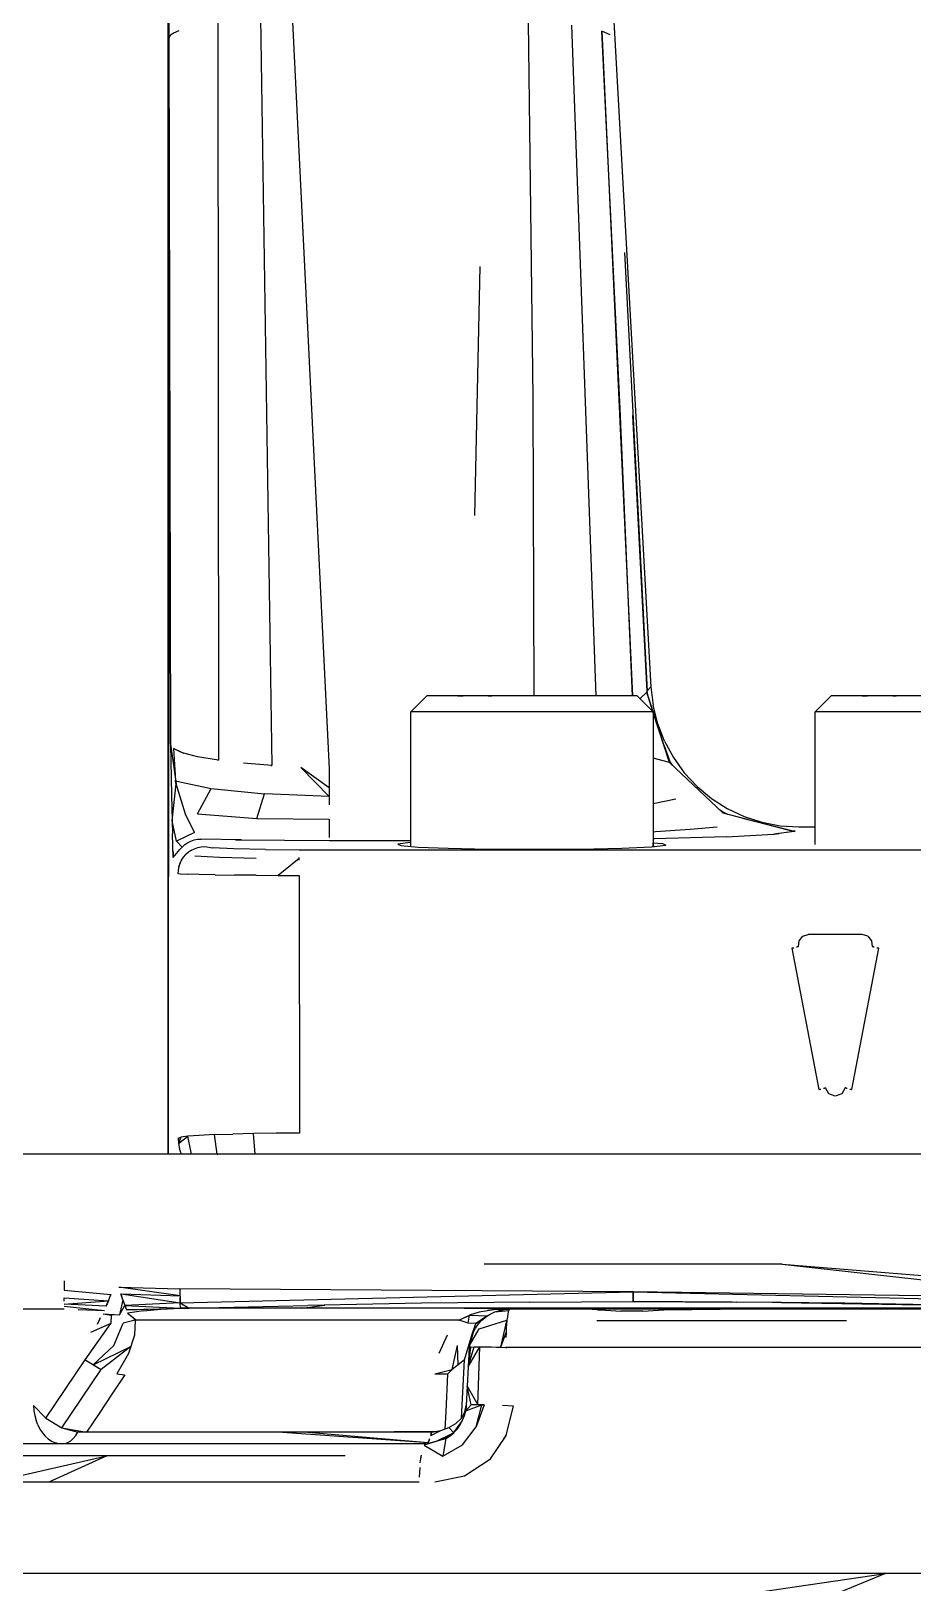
# Model space of a CAD drawing. Header units: millimetres. Extents: x -57554 to 16546, y 2142 to 98430.
# Drawn here: x -16745.7 to -16614.8, y 76751.8 to 76982 of the extents above; entities that cross this region are included whole.
import ezdxf

# ---------------------------------------------------------------- set-up
doc = ezdxf.new("R2010")
doc.units = ezdxf.units.MM

msp = doc.modelspace()

# ---------------------------------------------------------------- linework, layer by layer
at = {"color": 2, "linetype": 'Continuous'}
for p, q in [((-16725.37, 76815.4), (-16725.37, 77074.4)), ((-16661.34, 77021.77), (-16653.72, 76884.69)), ((-16725.28, 76991.12), (-16725.26, 76981.02)), ((-16711.64, 76984.03), (-16709.99, 76873.04)), ((-16706.96, 76984.36), (-16701.46, 76872.55)), ((-16724.57, 76981.67), (-16725.07, 76981.32)), ((-16723.78, 76982.02), (-16724.57, 76981.67)), ((-16717.99, 76983.31), (-16717.91, 76873.85)), ((-16671.94, 76983.38), (-16671.24, 76927.58)), ((-16661.84, 76883.4), (-16665.47, 76982.88)), ((-16659.77, 76981.42), (-16661.02, 76981.98)), ((-16658.29, 76925.94), (-16661.02, 76981.98)), ((-16661.02, 76981.98), (-16656.47, 76883.4)), ((-16725.37, 76815.4), (-16725.26, 76980.34)), ((-16725.26, 76980.03), (-16725.37, 76815.4)), ((-16725.07, 76981.32), (-16725.26, 76980.98)), ((-16725.26, 76981.04), (-16725.21, 76981.06)), ((-16725.26, 76981.01), (-16725.01, 76876.2)), ((-16725.01, 76876.2), (-16725.26, 76980.98)), ((-16657.64, 76949.14), (-16655.98, 76916.92)), ((-16679.09, 76947.05), (-16679.88, 76910.12)), ((-16671.24, 76927.58), (-16671.1, 76883.4)), ((-16656.47, 76883.4), (-16658.29, 76925.94)), ((-16654.29, 76884.05), (-16656.4, 76924.98)), ((-16655.98, 76916.92), (-16654.29, 76884.05)), ((-16654.27, 76884.11), (-16653.72, 76884.69)), ((-16653.72, 76884.69), (-16653.39, 76881.94)), ((-16689.37, 76881), (-16686.97, 76883.4)), ((-16655.77, 76883.4), (-16686.97, 76883.4)), ((-16682.37, 76883.4), (-16681.59, 76883.4)), ((-16677.85, 76883.4), (-16677.33, 76883.4)), ((-16655.77, 76883.4), (-16653.37, 76881)), ((-16654.35, 76883.92), (-16655.33, 76882.96)), ((-16653.43, 76881.05), (-16654.35, 76883.92)), ((-16653.37, 76881), (-16654.32, 76883.98)), ((-16654.21, 76883.66), (-16654.27, 76884.11)), ((-16629.37, 76881), (-16626.97, 76883.4)), ((-16595.77, 76883.4), (-16626.97, 76883.4)), ((-16622.37, 76883.4), (-16621.59, 76883.4)), ((-16617.85, 76883.4), (-16617.33, 76883.4)), ((-16689.37, 76861.02), (-16689.37, 76881)), ((-16653.37, 76881), (-16689.37, 76881)), ((-16652.72, 76879.24), (-16653.39, 76881.94)), ((-16653.37, 76881), (-16653.37, 76861.01)), ((-16651.87, 76876.25), (-16653.37, 76880.99)), ((-16650.98, 76873.51), (-16653.37, 76880.88)), ((-16629.37, 76861.31), (-16629.37, 76881)), ((-16593.37, 76881), (-16629.37, 76881)), ((-16651.71, 76876.66), (-16652.72, 76879.24)), ((-16725.01, 76876.2), (-16724.19, 76870.3)), ((-16725.01, 76876.2), (-16724.86, 76868.63)), ((-16723.22, 76874.92), (-16724.54, 76875.54)), ((-16724.54, 76875.54), (-16724.26, 76870.8)), ((-16724.54, 76875.54), (-16723.09, 76874.89)), ((-16651.82, 76876.11), (-16650.93, 76873.65)), ((-16651.71, 76876.66), (-16650.39, 76874.22)), ((-16720.99, 76874.35), (-16723.22, 76874.92)), ((-16717.91, 76873.85), (-16720.99, 76874.35)), ((-16718.03, 76873.87), (-16717.91, 76873.85)), ((-16709.99, 76873.04), (-16714.16, 76873.41)), ((-16650.98, 76873.51), (-16653.37, 76874.15)), ((-16650.93, 76873.65), (-16650.98, 76873.51)), ((-16643.04, 76866), (-16650.98, 76873.51)), ((-16650.49, 76873.04), (-16650.93, 76873.65)), ((-16650.39, 76874.22), (-16648.77, 76871.97)), ((-16710.11, 76873.05), (-16709.99, 76873.04)), ((-16701.46, 76869.75), (-16705.68, 76872.75)), ((-16705.68, 76872.75), (-16701.46, 76868.46)), ((-16701.46, 76872.55), (-16701.46, 76867.22)), ((-16701.46, 76872.55), (-16701.46, 76869.75)), ((-16648.77, 76871.97), (-16646.88, 76869.94)), ((-16724.86, 76868.63), (-16724.73, 76862.9)), ((-16724.74, 76864.83), (-16724.19, 76870.3)), ((-16724.2, 76870.39), (-16724.26, 76870.8)), ((-16724.19, 76870.3), (-16724.2, 76870.39)), ((-16722.76, 76865.84), (-16724.19, 76870.3)), ((-16724.08, 76870.71), (-16718.97, 76869.65)), ((-16720.99, 76865.88), (-16718.97, 76869.65)), ((-16718.97, 76869.65), (-16711.04, 76868.85)), ((-16712.22, 76865.2), (-16711.04, 76868.85)), ((-16701.46, 76868.46), (-16711.04, 76868.85)), ((-16646.88, 76869.94), (-16644.75, 76868.16)), ((-16653.37, 76867.4), (-16650.05, 76868.08)), ((-16644.75, 76868.16), (-16642.41, 76866.67)), ((-16643.56, 76866.49), (-16642.95, 76866.1)), ((-16642.41, 76866.67), (-16639.9, 76865.48)), ((-16724.14, 76861.84), (-16724.74, 76864.83)), ((-16721.45, 76863.11), (-16722.76, 76865.84)), ((-16720.99, 76865.88), (-16712.22, 76865.2)), ((-16712.22, 76865.2), (-16701.46, 76865.07)), ((-16701.46, 76865.07), (-16701.46, 76862.36)), ((-16647.89, 76863.58), (-16643.91, 76863.94)), ((-16643.04, 76866), (-16632.49, 76863.25)), ((-16642.95, 76866.1), (-16642.37, 76865.82)), ((-16640.12, 76865.24), (-16632.41, 76863.28)), ((-16639.9, 76865.48), (-16637.26, 76864.62)), ((-16637.26, 76864.62), (-16634.54, 76864.1)), ((-16634.54, 76864.1), (-16631.77, 76863.93)), ((-16631.77, 76863.93), (-16629.37, 76863.93)), ((-16724.59, 76859.39), (-16724.73, 76862.9)), ((-16721.45, 76863.11), (-16724.14, 76861.84)), ((-16724.14, 76861.84), (-16723.3, 76860.95)), ((-16722.47, 76861.59), (-16722, 76861.82)), ((-16722, 76861.82), (-16721.5, 76861.99)), ((-16721.5, 76861.99), (-16720.99, 76862.09)), ((-16721.45, 76863.11), (-16721.49, 76863.19)), ((-16720.99, 76862.09), (-16720.47, 76862.12)), ((-16714.47, 76862.02), (-16720.47, 76862.12)), ((-16715.36, 76862.03), (-16714.47, 76862.02)), ((-16714.47, 76862.02), (-16708.08, 76861.95)), ((-16708.08, 76861.95), (-16701.46, 76861.93)), ((-16701.46, 76861.93), (-16689.37, 76861.93)), ((-16653.37, 76863.22), (-16653.06, 76863.23)), ((-16653.37, 76862.17), (-16653.25, 76862.17)), ((-16653.37, 76862.17), (-16653.25, 76862.17)), ((-16642.52, 76862.47), (-16653.25, 76862.17)), ((-16653.06, 76863.23), (-16647.89, 76863.58)), ((-16642.52, 76862.47), (-16635.51, 76862.85)), ((-16632.49, 76863.25), (-16635.51, 76862.85)), ((-16635.51, 76862.85), (-16634.69, 76862.95)), ((-16633.19, 76863.48), (-16632.35, 76863.31)), ((-16632.62, 76863.37), (-16632.32, 76863.35)), ((-16632.49, 76863.25), (-16632.41, 76863.28)), ((-16632.41, 76863.28), (-16632.35, 76863.31)), ((-16632.35, 76863.31), (-16632.32, 76863.35)), ((-16724.63, 76860.26), (-16724.59, 76859.39)), ((-16724.59, 76859.39), (-16723.64, 76860.56)), ((-16723.64, 76860.56), (-16723.3, 76860.95)), ((-16723.38, 76859.01), (-16723.09, 76859.44)), ((-16723.3, 76860.95), (-16722.9, 76861.3)), ((-16723.09, 76859.44), (-16722.74, 76859.84)), ((-16722.9, 76861.3), (-16722.47, 76861.59)), ((-16722.35, 76860.18), (-16722.74, 76859.84)), ((-16721.91, 76860.47), (-16722.35, 76860.18)), ((-16721.91, 76860.47), (-16721.44, 76860.7)), ((-16721.44, 76860.7), (-16720.95, 76860.87)), ((-16721.38, 76859.62), (-16717.72, 76859.43)), ((-16720.95, 76860.87), (-16720.44, 76860.97)), ((-16720.44, 76860.97), (-16719.91, 76861.01)), ((-16719.91, 76861.01), (-16718.8, 76860.83)), ((-16715.62, 76860.66), (-16718.8, 76860.83)), ((-16717.72, 76859.43), (-16712.3, 76859.3)), ((-16710.89, 76860.56), (-16715.62, 76860.66)), ((-16710.89, 76860.56), (-16705.91, 76860.53)), ((-16705.91, 76860.53), (-16546.82, 76860.53)), ((-16705.91, 76859.01), (-16705.91, 76859.38)), ((-16705.91, 76859.26), (-16705.91, 76859.38)), ((-16689.46, 76861.6), (-16691.26, 76861.38)), ((-16691.26, 76861.38), (-16690.84, 76861.15)), ((-16690.84, 76861.15), (-16688.26, 76860.93)), ((-16689.37, 76861.61), (-16689.46, 76861.6)), ((-16688.26, 76860.93), (-16683.8, 76860.76)), ((-16683.8, 76860.76), (-16677.94, 76860.65)), ((-16677.94, 76860.65), (-16671.37, 76860.61)), ((-16671.37, 76860.61), (-16664.25, 76860.65)), ((-16671.37, 76860.6), (-16670.54, 76860.6)), ((-16670.54, 76860.6), (-16665.79, 76860.6)), ((-16664.25, 76860.65), (-16658.06, 76860.78)), ((-16658.06, 76860.78), (-16653.62, 76860.98)), ((-16653.62, 76860.98), (-16651.5, 76861.23)), ((-16653.37, 76861.01), (-16653.37, 76861.58)), ((-16653.37, 76861.58), (-16651.99, 76861.48)), ((-16651.99, 76861.48), (-16651.5, 76861.23)), ((-16723.88, 76857.53), (-16723.91, 76857.01)), ((-16723.78, 76858.05), (-16723.88, 76857.53)), ((-16723.78, 76858.05), (-16723.38, 76859.01)), ((-16723.61, 76858.54), (-16723.78, 76858.05)), ((-16723.38, 76859.01), (-16723.61, 76858.54)), ((-16705.91, 76859.26), (-16709.04, 76856.74)), ((-16705.91, 76859.01), (-16705.91, 76859.26)), ((-16723.91, 76857.01), (-16723.53, 76856.96)), ((-16723.53, 76856.96), (-16722.47, 76856.91)), ((-16720.74, 76856.86), (-16722.45, 76856.91)), ((-16718.39, 76856.81), (-16720.74, 76856.86)), ((-16718.39, 76856.81), (-16715.52, 76856.78)), ((-16712.32, 76856.76), (-16715.52, 76856.78)), ((-16712.32, 76856.76), (-16709.04, 76856.74)), ((-16709.04, 76856.74), (-16705.91, 76856.74)), ((-16705.91, 76856.74), (-16705.88, 76818.5)), ((-16631.2, 76847.72), (-16630.37, 76847.97)), ((-16622.37, 76847.97), (-16630.37, 76847.97)), ((-16621.54, 76847.72), (-16622.37, 76847.97)), ((-16632.76, 76845.96), (-16632.83, 76845.95)), ((-16632.83, 76845.95), (-16628.83, 76824.98)), ((-16632.76, 76845.96), (-16632.7, 76845.98)), ((-16632.7, 76845.98), (-16632.64, 76845.99)), ((-16632.64, 76845.99), (-16632.58, 76846)), ((-16632.58, 76846), (-16632.53, 76846.01)), ((-16632.14, 76846.13), (-16632.09, 76846.14)), ((-16632.09, 76846.14), (-16632.03, 76846.15)), ((-16632.03, 76846.15), (-16631.97, 76846.17)), ((-16631.97, 76846.17), (-16631.91, 76846.18)), ((-16631.91, 76846.18), (-16631.84, 76846.19)), ((-16631.84, 76846.19), (-16631.75, 76847.05)), ((-16631.75, 76847.05), (-16631.2, 76847.72)), ((-16623.91, 76824.98), (-16619.91, 76845.95)), ((-16621.54, 76847.72), (-16620.99, 76847.05)), ((-16620.99, 76847.05), (-16620.9, 76846.19)), ((-16620.9, 76846.19), (-16620.83, 76846.18)), ((-16620.83, 76846.18), (-16620.77, 76846.17)), ((-16620.77, 76846.17), (-16620.71, 76846.15)), ((-16620.71, 76846.15), (-16620.65, 76846.14)), ((-16620.65, 76846.14), (-16620.6, 76846.13)), ((-16620.21, 76846.01), (-16620.16, 76846)), ((-16620.16, 76846), (-16620.1, 76845.99)), ((-16620.1, 76845.99), (-16620.04, 76845.98)), ((-16620.04, 76845.98), (-16619.98, 76845.96)), ((-16619.91, 76845.95), (-16619.98, 76845.96)), ((-16628.83, 76824.98), (-16628.76, 76824.99)), ((-16628.76, 76824.99), (-16628.7, 76825)), ((-16628.7, 76825), (-16628.64, 76825.02)), ((-16628.64, 76825.02), (-16628.58, 76825.03)), ((-16628.58, 76825.03), (-16628.53, 76825.04)), ((-16628.14, 76825.16), (-16628.09, 76825.17)), ((-16628.09, 76825.17), (-16628.03, 76825.18)), ((-16628.03, 76825.18), (-16627.97, 76825.19)), ((-16627.97, 76825.19), (-16627.91, 76825.21)), ((-16627.91, 76825.21), (-16627.84, 76825.22)), ((-16627.33, 76824.35), (-16627.84, 76825.22)), ((-16624.9, 76825.22), (-16625.41, 76824.35)), ((-16624.83, 76825.21), (-16624.9, 76825.22)), ((-16624.77, 76825.19), (-16624.83, 76825.21)), ((-16624.77, 76825.19), (-16624.71, 76825.18)), ((-16624.71, 76825.18), (-16624.65, 76825.17)), ((-16624.65, 76825.17), (-16624.6, 76825.16)), ((-16624.21, 76825.04), (-16624.16, 76825.03)), ((-16624.16, 76825.03), (-16624.1, 76825.02)), ((-16624.1, 76825.02), (-16624.04, 76825)), ((-16624.04, 76825), (-16623.98, 76824.99)), ((-16623.98, 76824.99), (-16623.91, 76824.98)), ((-16626.37, 76824), (-16627.33, 76824.35)), ((-16625.41, 76824.35), (-16626.37, 76824)), ((-16723.88, 76817.77), (-16723.48, 76817.91)), ((-16723.82, 76816.96), (-16722.42, 76818.05)), ((-16723.48, 76817.91), (-16723.82, 76816.96)), ((-16722.42, 76818.05), (-16723.48, 76817.91)), ((-16720.74, 76818.17), (-16722.42, 76818.05)), ((-16721.89, 76815.4), (-16722.42, 76818.05)), ((-16718.5, 76818.28), (-16720.74, 76818.17)), ((-16718.5, 76818.28), (-16715.78, 76818.37)), ((-16718.06, 76815.4), (-16718.5, 76818.28)), ((-16712.7, 76818.44), (-16715.78, 76818.37)), ((-16709.35, 76818.48), (-16712.7, 76818.44)), ((-16712.45, 76815.4), (-16712.7, 76818.44)), ((-16705.88, 76818.5), (-16709.35, 76818.48)), ((-16723.88, 76817.77), (-16723.82, 76816.96)), ((-16723.82, 76816.96), (-16723.66, 76816.16)), ((-16723.39, 76815.4), (-16723.66, 76816.16)), ((-16478.07, 76815.4), (-16834.67, 76815.4)), ((-16718, 76815.4), (-16718.06, 76815.4)), ((-16718.06, 76815.4), (-16718, 76815.4)), ((-16634.23, 76799.08), (-16678.49, 76799.08)), ((-16634.23, 76799.08), (-16589.15, 76794.06)), ((-16634.23, 76799.08), (-16589.12, 76795.41)), ((-16740.8, 76796.59), (-16740.8, 76795.22)), ((-16740.8, 76795.22), (-16733.85, 76794.58)), ((-16723.59, 76794.38), (-16732.69, 76795.67)), ((-16732.69, 76795.67), (-16723.62, 76795.41)), ((-16656.37, 76794.97), (-16723.62, 76795.41)), ((-16723.62, 76795.41), (-16723.56, 76793.35)), ((-16723.56, 76793.35), (-16656.37, 76794.97)), ((-16656.36, 76793.52), (-16656.37, 76794.97)), ((-16656.37, 76794.97), (-16589.18, 76793.35)), ((-16656.37, 76794.97), (-16656.37, 76793.52)), ((-16589.15, 76794.06), (-16656.37, 76794.97)), ((-16740.8, 76793.56), (-16740.8, 76794.05)), ((-16740.8, 76793.56), (-16740.8, 76794.05)), ((-16740.8, 76793.15), (-16734.22, 76793.63)), ((-16734.55, 76792.82), (-16740.8, 76793.15)), ((-16740.8, 76792.83), (-16734.81, 76792.17)), ((-16740.79, 76794.05), (-16734.22, 76793.63)), ((-16734.22, 76793.63), (-16734.55, 76792.82)), ((-16734.55, 76792.82), (-16734.35, 76793.31)), ((-16734.35, 76793.31), (-16734.22, 76793.63)), ((-16734.22, 76793.63), (-16733.85, 76794.58)), ((-16734.22, 76793.63), (-16733.92, 76794.42)), ((-16733.85, 76794.58), (-16733.92, 76794.42)), ((-16732.06, 76793.76), (-16732.58, 76791.53)), ((-16732.58, 76791.53), (-16731.79, 76792.95)), ((-16732.06, 76793.76), (-16732.36, 76794.67)), ((-16732.06, 76793.76), (-16732.35, 76794.65)), ((-16732.35, 76794.65), (-16723.56, 76793.35)), ((-16732.35, 76794.65), (-16723.59, 76794.38)), ((-16732.06, 76793.76), (-16731.79, 76792.95)), ((-16723.56, 76793.35), (-16731.79, 76792.95)), ((-16731.79, 76792.95), (-16731.56, 76792.28)), ((-16731.79, 76792.95), (-16723.54, 76792.52)), ((-16723.56, 76793.35), (-16723.58, 76794.06)), ((-16723.56, 76793.35), (-16722.25, 76792.52)), ((-16723.54, 76792.52), (-16723.56, 76793.35)), ((-16722.25, 76792.52), (-16704.64, 76792.95)), ((-16705.51, 76792.52), (-16702.11, 76792.99)), ((-16687.77, 76793.26), (-16704.64, 76792.95)), ((-16671.68, 76793.45), (-16687.77, 76793.26)), ((-16671.68, 76793.45), (-16656.37, 76793.52)), ((-16634.36, 76793.37), (-16656.37, 76793.52)), ((-16656.36, 76793.52), (-16641.05, 76793.45)), ((-16624.94, 76793.26), (-16641.05, 76793.45)), ((-16634.36, 76793.37), (-16610.51, 76792.99)), ((-16608.08, 76792.95), (-16624.94, 76793.26)), ((-16740.8, 76792.4), (-16781.9, 76792.4)), ((-16738.7, 76792.32), (-16734.81, 76792.17)), ((-16737.67, 76784.85), (-16733.86, 76790.28)), ((-16733.86, 76790.28), (-16736.87, 76788.93)), ((-16735.86, 76790.17), (-16735.58, 76790.71)), ((-16735.86, 76790.17), (-16735.58, 76790.71)), ((-16735.58, 76790.71), (-16735.38, 76791.13)), ((-16735.56, 76790.75), (-16735.38, 76791.13)), ((-16735.01, 76791.72), (-16732.58, 76791.53)), ((-16735.01, 76791.72), (-16733.81, 76791.5)), ((-16733.81, 76791.5), (-16733.86, 76790.28)), ((-16732.58, 76791.53), (-16733.81, 76791.5)), ((-16733.4, 76786.99), (-16732.03, 76790.3)), ((-16730.25, 76790.77), (-16732.03, 76790.3)), ((-16731.56, 76792.28), (-16723.54, 76792.52)), ((-16726.42, 76792.4), (-16731.56, 76792.28)), ((-16729.03, 76792.16), (-16731.38, 76791.78)), ((-16731.38, 76791.78), (-16731.01, 76791.52)), ((-16731.01, 76791.52), (-16730.05, 76790.77)), ((-16731.01, 76791.52), (-16730.64, 76791.19)), ((-16730.64, 76791.19), (-16730.05, 76790.77)), ((-16730.25, 76790.77), (-16730.64, 76791.19)), ((-16730.25, 76790.77), (-16730.35, 76788.52)), ((-16682.2, 76790.77), (-16730.25, 76790.77)), ((-16729.03, 76792.16), (-16726.42, 76792.4)), ((-16726.42, 76792.4), (-16723.54, 76792.52)), ((-16722.3, 76792.55), (-16723.54, 76792.52)), ((-16723.54, 76792.52), (-16722.29, 76792.55)), ((-16589.11, 76792.52), (-16723.54, 76792.52)), ((-16682.24, 76790.77), (-16680.63, 76791.48)), ((-16682.2, 76790.77), (-16680.63, 76791.48)), ((-16680.85, 76790.31), (-16682.2, 76790.77)), ((-16681.44, 76792.52), (-16674.55, 76792.46)), ((-16680.85, 76790.31), (-16680.63, 76791.48)), ((-16679.69, 76790.28), (-16680.85, 76790.31)), ((-16679.21, 76791.92), (-16680.63, 76791.48)), ((-16680.63, 76791.48), (-16677.96, 76791.42)), ((-16680.39, 76788.24), (-16679.69, 76790.28)), ((-16674.55, 76792.46), (-16679.79, 76792.52)), ((-16677.96, 76791.42), (-16679.69, 76790.28)), ((-16679.69, 76790.28), (-16678.85, 76790.71)), ((-16679.32, 76790.2), (-16678.81, 76790.75)), ((-16676.76, 76792.35), (-16679.21, 76791.92)), ((-16679.19, 76789.48), (-16675.08, 76790.75)), ((-16678.81, 76790.75), (-16678.22, 76791.24)), ((-16678.81, 76790.75), (-16678.37, 76791.11)), ((-16678.37, 76791.11), (-16678.22, 76791.24)), ((-16678.22, 76791.24), (-16677.58, 76791.65)), ((-16677.58, 76791.65), (-16676.9, 76791.97)), ((-16676.9, 76791.97), (-16674.82, 76792.21)), ((-16676.9, 76791.97), (-16676.18, 76792.21)), ((-16676.76, 76792.35), (-16674.55, 76792.46)), ((-16676.18, 76792.21), (-16675.43, 76792.35)), ((-16675.99, 76786.75), (-16675.11, 76790.64)), ((-16675.43, 76792.35), (-16674.68, 76792.4)), ((-16675.14, 76790.2), (-16675.08, 76790.75)), ((-16675.09, 76790.64), (-16675.14, 76790.2)), ((-16675.08, 76790.75), (-16675.09, 76790.64)), ((-16675.03, 76791.24), (-16675.08, 76790.75)), ((-16674.96, 76791.65), (-16675.03, 76791.24)), ((-16674.9, 76791.97), (-16674.96, 76791.65)), ((-16674.82, 76792.21), (-16674.9, 76791.97)), ((-16674.75, 76792.35), (-16674.82, 76792.21)), ((-16674.75, 76792.35), (-16674.68, 76792.4)), ((-16663.75, 76792.4), (-16674.68, 76792.4)), ((-16612.36, 76792.46), (-16674.55, 76792.46)), ((-16661.2, 76792.29), (-16663.75, 76792.4)), ((-16612.06, 76792.4), (-16662.9, 76792.4)), ((-16624.72, 76790.64), (-16661.73, 76790.64)), ((-16661.64, 76792.31), (-16661.2, 76792.29)), ((-16661.2, 76792.29), (-16658.21, 76792.11)), ((-16654.95, 76792.09), (-16658.21, 76792.11)), ((-16654.95, 76792.09), (-16651.81, 76792.27)), ((-16648.99, 76792.4), (-16651.81, 76792.27)), ((-16651.81, 76792.27), (-16643.46, 76792.4)), ((-16730.35, 76788.52), (-16731.24, 76785.83)), ((-16683.98, 76788.52), (-16685.21, 76785.83)), ((-16681.39, 76784.85), (-16680.4, 76788.2)), ((-16680.63, 76787.02), (-16679.19, 76789.48)), ((-16680.12, 76788.91), (-16680.63, 76787.02)), ((-16680.58, 76787.47), (-16680.4, 76788.2)), ((-16680.4, 76788.2), (-16680.12, 76788.91)), ((-16680.12, 76788.91), (-16679.76, 76789.58)), ((-16679.76, 76789.58), (-16679.32, 76790.2)), ((-16675.99, 76786.75), (-16675.21, 76788.91)), ((-16675.21, 76788.91), (-16675.24, 76788.2)), ((-16675.18, 76789.58), (-16675.21, 76788.91)), ((-16675.14, 76790.2), (-16675.18, 76789.58)), ((-16736.49, 76784.14), (-16733.4, 76786.99)), ((-16736.49, 76784.14), (-16730.9, 76786.85)), ((-16730.9, 76786.85), (-16735.31, 76783.44)), ((-16731.24, 76785.83), (-16732.95, 76782.78)), ((-16683.22, 76783.44), (-16682.44, 76787)), ((-16682.31, 76784.15), (-16682.44, 76787)), ((-16680.67, 76786.71), (-16681.12, 76778.08)), ((-16680.82, 76783.84), (-16679.11, 76786.82)), ((-16680.82, 76783.84), (-16679.96, 76786.81)), ((-16680.49, 76786.77), (-16680.82, 76783.84)), ((-16680.67, 76786.71), (-16680.58, 76787.47)), ((-16680.63, 76787.02), (-16680.67, 76786.71)), ((-16680.67, 76786.71), (-16680.49, 76786.77)), ((-16680.63, 76787.02), (-16680.58, 76787.47)), ((-16680.49, 76786.77), (-16680.63, 76787.02)), ((-16680.49, 76786.77), (-16679.96, 76786.81)), ((-16679.96, 76786.81), (-16679.11, 76786.82)), ((-16679.43, 76778.18), (-16679.11, 76786.82)), ((-16679.11, 76786.82), (-16678.59, 76786.82)), ((-16679.11, 76786.82), (-16678.73, 76786.82)), ((-16678.73, 76786.82), (-16678.59, 76786.82)), ((-16678.59, 76786.82), (-16678, 76786.81)), ((-16678, 76786.81), (-16677.37, 76786.79)), ((-16677.37, 76786.79), (-16676.7, 76786.77)), ((-16676.7, 76786.77), (-16675.99, 76786.75)), ((-16675.99, 76786.75), (-16675.27, 76786.71)), ((-16675.27, 76786.71), (-16675.09, 76786.71)), ((-16610.63, 76786.71), (-16675.27, 76786.71)), ((-16743.48, 76776.21), (-16737.67, 76784.85)), ((-16741.11, 76774.8), (-16735.31, 76783.44)), ((-16737.67, 76784.85), (-16735.31, 76783.44)), ((-16685.77, 76782.78), (-16683.22, 76783.44)), ((-16683.86, 76782.78), (-16683.22, 76783.44)), ((-16681.39, 76784.85), (-16683.22, 76783.44)), ((-16681.85, 76776.22), (-16681.39, 76784.85)), ((-16731.77, 76782.67), (-16733.72, 76779.77)), ((-16732.95, 76782.78), (-16731.77, 76782.67)), ((-16685.77, 76782.78), (-16683.86, 76782.78)), ((-16684.13, 76777.16), (-16683.86, 76782.78)), ((-16733.72, 76779.77), (-16735.61, 76776.93)), ((-16680.41, 76778.18), (-16680.97, 76780.96)), ((-16680.97, 76780.96), (-16679.43, 76778.18)), ((-16745.33, 76778.08), (-16745.27, 76777.33)), ((-16745.33, 76778.08), (-16743.48, 76776.21)), ((-16745.27, 76777.33), (-16745.14, 76776.59)), ((-16745.14, 76776.59), (-16744.95, 76775.89)), ((-16735.61, 76776.93), (-16737.47, 76774.16)), ((-16684.25, 76774.61), (-16684.13, 76777.16)), ((-16681.85, 76776.22), (-16681.33, 76777.12)), ((-16681.66, 76775.9), (-16681.39, 76776.6)), ((-16681.39, 76776.6), (-16681.21, 76777.33)), ((-16681.33, 76777.12), (-16681.12, 76778.08)), ((-16681.21, 76777.33), (-16680.41, 76778.18)), ((-16681.21, 76777.33), (-16678.83, 76778.18)), ((-16681.12, 76778.08), (-16681.21, 76777.33)), ((-16678.46, 76778.18), (-16680.41, 76778.18)), ((-16678.46, 76778.18), (-16679.67, 76774.94)), ((-16679.67, 76774.94), (-16678.83, 76778.18)), ((-16678.83, 76778.18), (-16678.46, 76778.18)), ((-16674.14, 76778), (-16675.73, 76778.08)), ((-16675.19, 76773.68), (-16674.14, 76778)), ((-16744.69, 76775.22), (-16744.95, 76775.89)), ((-16744.69, 76775.22), (-16744.38, 76774.6)), ((-16744.38, 76774.6), (-16744.01, 76774.05)), ((-16743.48, 76776.21), (-16741.11, 76774.8)), ((-16741.11, 76774.8), (-16738.74, 76774.16)), ((-16741.11, 76774.8), (-16737.47, 76774.16)), ((-16739.07, 76773.64), (-16738.74, 76774.16)), ((-16686.26, 76774.16), (-16738.74, 76774.16)), ((-16708.38, 76774.16), (-16686.8, 76772.6)), ((-16704.64, 76774.16), (-16685.4, 76774.3)), ((-16704.64, 76774.16), (-16686.8, 76772.6)), ((-16686.38, 76773.64), (-16684.92, 76774.38)), ((-16686.38, 76773.64), (-16686.26, 76774.16)), ((-16686.26, 76774.16), (-16686.33, 76773.87)), ((-16686.26, 76774.16), (-16684.92, 76774.38)), ((-16685.61, 76774.26), (-16686.26, 76774.16)), ((-16685.61, 76774.26), (-16684.92, 76774.38)), ((-16684.92, 76774.38), (-16683.69, 76774.81)), ((-16683.69, 76774.81), (-16682.65, 76775.43)), ((-16682.98, 76774.05), (-16683.69, 76774.81)), ((-16682.95, 76774.08), (-16681.68, 76775.86)), ((-16682.95, 76774.08), (-16682.44, 76774.63)), ((-16682.65, 76775.43), (-16681.85, 76776.22)), ((-16682.44, 76774.63), (-16681.66, 76775.9)), ((-16682.44, 76774.63), (-16682.01, 76775.24)), ((-16682.01, 76775.24), (-16681.66, 76775.9)), ((-16681.68, 76772.24), (-16679.67, 76774.94)), ((-16687.11, 76772.4), (-16764.36, 76772.4)), ((-16744.01, 76774.05), (-16743.6, 76773.56)), ((-16743.6, 76773.56), (-16743.15, 76773.15)), ((-16743.15, 76773.15), (-16742.66, 76772.83)), ((-16742.66, 76772.83), (-16742.15, 76772.59)), ((-16742.15, 76772.59), (-16741.62, 76772.45)), ((-16741.62, 76772.45), (-16741.08, 76772.4)), ((-16741.08, 76772.4), (-16740.65, 76772.45)), ((-16740.65, 76772.45), (-16740.23, 76772.6)), ((-16740.23, 76772.6), (-16739.81, 76772.86)), ((-16739.81, 76772.86), (-16739.43, 76773.2)), ((-16739.43, 76773.2), (-16739.07, 76773.64)), ((-16684.16, 76773.18), (-16687.36, 76772.21)), ((-16687.36, 76772.21), (-16684.6, 76770.56)), ((-16687.24, 76772.35), (-16684.16, 76773.18)), ((-16686.8, 76772.6), (-16686.51, 76773.2)), ((-16686.8, 76772.6), (-16686.65, 76772.86)), ((-16686.65, 76772.86), (-16686.51, 76773.2)), ((-16686.33, 76773.87), (-16686.38, 76773.64)), ((-16685.64, 76772.78), (-16683.02, 76774.03)), ((-16682.98, 76774.05), (-16684.89, 76772.98)), ((-16684.16, 76773.18), (-16684.6, 76770.56)), ((-16684.6, 76770.56), (-16681.68, 76772.24)), ((-16684.16, 76773.18), (-16683.52, 76773.59)), ((-16683.52, 76773.59), (-16682.98, 76774.05)), ((-16683.52, 76773.59), (-16683.01, 76774.02)), ((-16683.01, 76774.02), (-16682.95, 76774.08)), ((-16675.19, 76773.68), (-16677.69, 76770.04)), ((-16675.6, 76773.07), (-16675.19, 76773.68)), ((-16699.1, 76770.64), (-16766.83, 76770.64)), ((-16751.72, 76766.71), (-16734.46, 76770.64)), ((-16734.46, 76770.64), (-16743.08, 76766.71)), ((-16687.95, 76769.58), (-16687.88, 76770.2)), ((-16687.95, 76769.58), (-16687.88, 76770.19)), ((-16687.88, 76770.2), (-16687.79, 76770.75)), ((-16687.88, 76770.2), (-16687.81, 76770.64)), ((-16687.81, 76770.64), (-16687.79, 76770.75)), ((-16677.69, 76770.04), (-16681.39, 76767.59)), ((-16688.06, 76768.2), (-16688.09, 76767.47)), ((-16688.01, 76768.91), (-16688.06, 76768.2)), ((-16681.39, 76767.59), (-16685.81, 76766.71)), ((-16688.1, 76766.71), (-16767.91, 76766.71)), ((-16580.27, 76753.19), (-16849.12, 76753.19)), ((-16637.8, 76750.4), (-16618.9, 76753.19)), ((-16618.9, 76753.19), (-16625.63, 76750.4))]:
    msp.add_line(p, q, dxfattribs=at)

doc.saveas('drawing.dxf')
